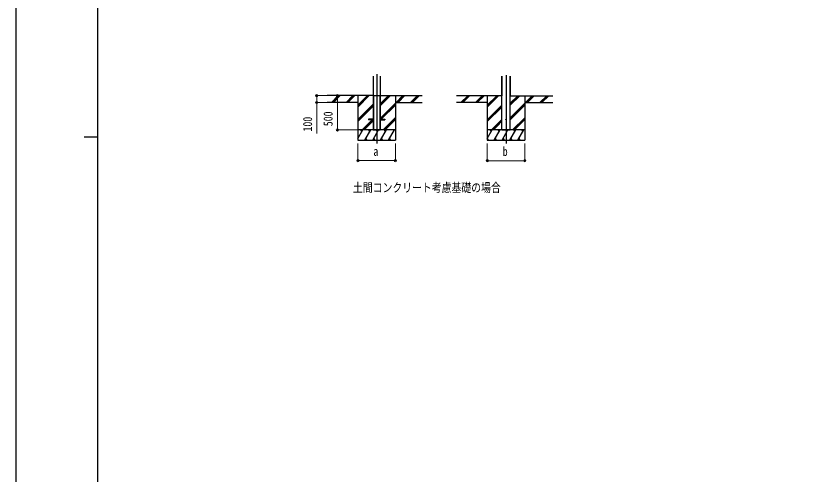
# Model space of a CAD drawing. Units: millimetres, scale not verified. Extents: x -16820 to 16820, y -11880 to 11880.
# Drawn here: x -16820 to -5222, y -4436 to 2268 of the extents above; entities that cross this region are included whole.
import ezdxf
from ezdxf.enums import TextEntityAlignment as Align

# ---------------------------------------------------------------- set-up
doc = ezdxf.new("R2010")
doc.units = ezdxf.units.MM
doc.header["$LTSCALE"] = 40
for name, color, linetype in [('0-2_USER1', 3, 'Continuous'), ('0-3_YKK_11', 7, 'Continuous'), ('0-5_YKK_12', 2, 'Continuous'), ('0-6_YKK_A1', 4, 'Continuous'), ('0-8_YKK_ZWAK', 7, 'Continuous')]:
    doc.layers.add(name, color=color, linetype=linetype)
doc.layers.add('0-7_YKK_D', color=6, linetype='Continuous', lineweight=18)
doc.styles.add('ＭＳ ゴシック', font='')
doc.styles.get('ＭＳ ゴシック').set_extended_font_data('MS Gothic')

msp = doc.modelspace()

# ---------------------------------------------------------------- linework, layer by layer
at = {"layer": '0-3_YKK_11'}
for p, q in [((-9716.42, 1385.35), (-9716.42, 1100)), ((-9714.82, 600), (-9714.82, 1385.35)), ((-9593.02, 600), (-9593.02, 1385.35)), ((-9592.62, 1385.35), (-9592.62, 1100)), ((-9715.52, 1100), (-9715.22, 1100))]:
    msp.add_line(p, q, dxfattribs=at)
for points in [[(-9714.82, 1100), (-9714.92, 1100), (-9715.22, 1100), (-9715.22, 1385.35)], [(-9591.42, 1385.35), (-9591.42, 1100), (-9591.72, 1100), (-9592.32, 1100), (-9592.62, 1100), (-9592.92, 1100), (-9593.02, 1100)], [(-9716.42, 1100), (-9716.12, 1100), (-9715.52, 1100)]]:
    msp.add_lwpolyline(points, dxfattribs=at)
at = {"layer": '0-5_YKK_12'}
for p, q in [((-11544.92, 1414.85), (-11544.92, 401)), ((-9653.92, 1403.2), (-9653.92, 400))]:
    msp.add_line(p, q, dxfattribs=at)
at = {"layer": '0-6_YKK_A1'}
for p, q in [((-11594.92, 1385.35), (-11594.92, 601)), ((-11594.92, 1385.35), (-11594.92, 601)), ((-11494.92, 1385.35), (-11494.92, 601)), ((-11494.92, 1385.35), (-11494.92, 601)), ((-11594.92, 1101), (-12270.87, 1101)), ((-12204.19, 1002.4), (-12105.59, 1101)), ((-12191.45, 1001), (-12091.45, 1101)), ((-12177.3, 1001), (-12077.3, 1101)), ((-11992.05, 1002.4), (-11893.46, 1101)), ((-11979.31, 1001), (-11879.31, 1101)), ((-11965.17, 1001), (-11865.17, 1101)), ((-11819.92, 1101), (-11819.92, 451)), ((-11819.92, 934.12), (-11653.04, 1101)), ((-11819.92, 948.26), (-11667.18, 1101)), ((-11819.92, 962.4), (-11681.32, 1101)), ((-11594.92, 1101), (-11494.92, 1101)), ((-11592.42, 1101), (-11592.42, 601)), ((-11590.92, 1101), (-11590.92, 601)), ((-11498.92, 1101), (-11498.92, 601)), ((-11497.42, 1101), (-11497.42, 601)), ((-11494.92, 950.75), (-11344.67, 1101)), ((-11494.92, 964.89), (-11358.81, 1101)), ((-11494.92, 979.04), (-11372.96, 1101)), ((-11494.92, 1101), (-10879.3, 1101)), ((-11269.92, 1101), (-11269.92, 451)), ((-11260.82, 1001), (-11160.82, 1101)), ((-11246.68, 1001), (-11146.68, 1101)), ((-11232.54, 1001), (-11132.54, 1101)), ((-11048.69, 1001), (-10948.69, 1101)), ((-11034.55, 1001), (-10934.55, 1101)), ((-11020.41, 1001), (-10920.41, 1101)), ((-9714.82, 1100), (-10379.87, 1100)), ((-10313.18, 1001.4), (-10214.59, 1100)), ((-10300.45, 1000), (-10200.44, 1100)), ((-10286.3, 1000), (-10186.3, 1100)), ((-10101.05, 1001.4), (-10002.45, 1100)), ((-10088.31, 1000), (-9988.31, 1100)), ((-10074.17, 1000), (-9974.17, 1100)), ((-9928.92, 1100), (-9928.92, 450)), ((-9928.92, 933.12), (-9762.04, 1100)), ((-9928.92, 947.26), (-9776.18, 1100)), ((-9928.92, 961.4), (-9790.32, 1100)), ((-9593.02, 960.65), (-9453.67, 1100)), ((-9593.02, 974.79), (-9467.81, 1100)), ((-9593.02, 988.94), (-9481.96, 1100)), ((-9593.02, 1100), (-8970.71, 1100)), ((-9378.92, 1100), (-9378.92, 450)), ((-9369.82, 1000), (-9269.82, 1100)), ((-9355.68, 1000), (-9255.68, 1100)), ((-9341.54, 1000), (-9241.54, 1100)), ((-9157.69, 1000), (-9057.69, 1100)), ((-9143.55, 1000), (-9043.55, 1100)), ((-9129.41, 1000), (-9029.41, 1100)), ((-11819.92, 1001), (-12270.87, 1001)), ((-11819.92, 750.27), (-11594.92, 975.27)), ((-11819.92, 736.13), (-11594.92, 961.13)), ((-11819.92, 721.99), (-11594.92, 946.99)), ((-11494.92, 766.91), (-11269.92, 991.9)), ((-11492.18, 755.5), (-11269.92, 977.76)), ((-11478.04, 755.5), (-11269.92, 963.62)), ((-11269.92, 1001), (-10879.3, 1001)), ((-9928.92, 1000), (-10379.87, 1000)), ((-9928.92, 749.27), (-9714.82, 963.37)), ((-9928.92, 735.13), (-9714.82, 949.23)), ((-9928.92, 720.99), (-9714.82, 935.09)), ((-9593.02, 776.81), (-9378.92, 990.9)), ((-9593.02, 762.66), (-9378.92, 976.76)), ((-9593.02, 748.52), (-9378.92, 962.62)), ((-9378.92, 1000), (-8970.71, 1000)), ((-11757.06, 601), (-11611.56, 746.5)), ((-11742.92, 601), (-11597.42, 746.5)), ((-11728.78, 601), (-11594.92, 734.86)), ((-11594.92, 755.5), (-11662.42, 755.5)), ((-11662.42, 755.5), (-11662.42, 746.5)), ((-11594.92, 746.5), (-11662.42, 746.5)), ((-11602.56, 755.5), (-11594.92, 763.14)), ((-11494.92, 755.5), (-11427.42, 755.5)), ((-11494.92, 738.62), (-11487.04, 746.5)), ((-11494.92, 746.5), (-11427.42, 746.5)), ((-11448.7, 601), (-11269.92, 779.77)), ((-11434.55, 601), (-11269.92, 765.63)), ((-11427.42, 755.5), (-11427.42, 746.5)), ((-11420.41, 601), (-11269.92, 751.49)), ((-9866.06, 600), (-9714.82, 751.24)), ((-9851.92, 600), (-9753.92, 698)), ((-9747.42, 704.5), (-9714.82, 737.1)), ((-9733.28, 704.5), (-9714.82, 722.96)), ((-9557.7, 600), (-9378.92, 778.77)), ((-9543.55, 600), (-9378.92, 764.63)), ((-9529.41, 600), (-9378.92, 750.49)), ((-11269.92, 601), (-11819.92, 601)), ((-11819.92, 475.55), (-11747.49, 601)), ((-11762.49, 575.02), (-11777.49, 601)), ((-11718.62, 451), (-11632.02, 601)), ((-11647.02, 575.02), (-11662.02, 601)), ((-11603.15, 451), (-11516.55, 601)), ((-11594.92, 601), (-11494.92, 601)), ((-11531.55, 575.02), (-11546.55, 601)), ((-11487.68, 451), (-11401.08, 601)), ((-11416.08, 575.02), (-11431.08, 601)), ((-11372.21, 451), (-11285.61, 601)), ((-9378.92, 600), (-9928.92, 600)), ((-9928.92, 474.55), (-9856.49, 600)), ((-9871.49, 574.02), (-9886.49, 600)), ((-9837.78, 600), (-9742.28, 695.5)), ((-9827.62, 450), (-9741.02, 600)), ((-9756.02, 574.02), (-9771.02, 600)), ((-9714.82, 600), (-9593.02, 600)), ((-9712.15, 450), (-9625.55, 600)), ((-9640.55, 574.02), (-9655.55, 600)), ((-9596.68, 450), (-9510.08, 600)), ((-9525.08, 574.02), (-9540.08, 600)), ((-9481.21, 450), (-9394.61, 600)), ((-9409.61, 574.02), (-9424.61, 600)), ((-11703.63, 476.98), (-11688.63, 451)), ((-11588.16, 476.98), (-11573.16, 451)), ((-11472.68, 476.98), (-11457.69, 451)), ((-11357.22, 476.98), (-11342.22, 451)), ((-9928.09, 475.98), (-9913.1, 450)), ((-9812.62, 475.98), (-9797.63, 450)), ((-9697.15, 475.98), (-9682.16, 450)), ((-9581.68, 475.98), (-9566.68, 450)), ((-9466.21, 475.98), (-9451.22, 450)), ((-11819.92, 451), (-11269.92, 451)), ((-9928.92, 450), (-9378.92, 450))]:
    msp.add_line(p, q, dxfattribs=at)
msp.add_circle((-9653.92, 750), 5, dxfattribs=at)
at = {"layer": '0-7_YKK_D'}
for p, q in [((-12205.26, 1101), (-12420.92, 1101)), ((-12045.98, 1101), (-12120.92, 1101)), ((-12119.92, 1101), (-12119.92, 601)), ((-12205.26, 1001), (-12420.92, 1001)), ((-11820.92, 601), (-12120.92, 601)), ((-11819.92, 401), (-11819.92, 150)), ((-11269.92, 401), (-11269.92, 150)), ((-9928.92, 400), (-9928.92, 149)), ((-9378.92, 400), (-9378.92, 149)), ((-11819.92, 151), (-11269.92, 151)), ((-9928.92, 150), (-9378.92, 150))]:
    msp.add_line(p, q, dxfattribs=at)
msp.add_lwpolyline([(-12419.92, 1101), (-12419.92, 1001), (-12419.92, 546.6)], dxfattribs=at)
for centre in [(-12419.92, 1101), (-12119.92, 1101), (-12419.92, 1001), (-12119.92, 601), (-11819.92, 151), (-11269.92, 151), (-9928.92, 150), (-9378.92, 150)]:
    msp.add_circle(centre, 17, dxfattribs=at)
at = {"layer": '0-8_YKK_ZWAK'}
for p, q in [((-15619.92, -10100), (-15619.92, 11100)), ((-15819.92, 500), (-15619.92, 500))]:
    msp.add_line(p, q, dxfattribs=at)
msp.add_lwpolyline([(-16820, -11880), (16820, -11880), (16820, 11880), (-16820, 11880)], close=True, dxfattribs=at)

# ---------------------------------------------------------------- texts
at = {"layer": '0-2_USER1', "style": 'ＭＳ ゴシック', "width": 0.8}
msp.add_text('土間コンクリート考慮基礎の場合', height=132, dxfattribs=at).set_placement((-11891.3, -349.66), align=Align.BOTTOM_LEFT)
at = {"layer": '0-7_YKK_D', "style": 'ＭＳ ゴシック', "width": 0.8}
for s, p in [('500', (-12149.92, 654.52)), ('100', (-12449.92, 576.6))]:
    msp.add_text(s, height=132, rotation=90, dxfattribs=at).set_placement(p, align=Align.BOTTOM_LEFT)
for s, p in [('b', (-9701.92, 180)), ('a', (-11592.92, 181))]:
    msp.add_text(s, height=132, dxfattribs=at).set_placement(p, align=Align.BOTTOM_LEFT)

doc.saveas('drawing.dxf')
